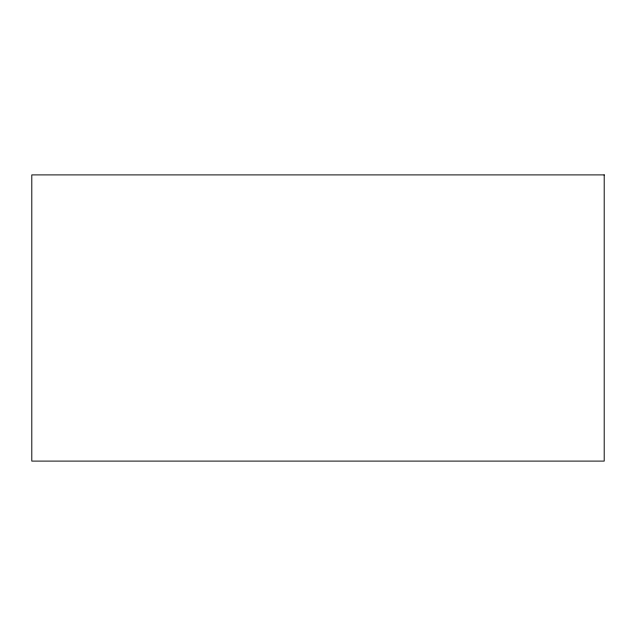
<?xml version="1.0" encoding="UTF-8"?>
<svg xmlns="http://www.w3.org/2000/svg" width="636" height="636" viewBox="0 0 636 636"><rect width="100%" height="100%" fill="white"/><g stroke="black" fill="none" stroke-linecap="round" stroke-linejoin="round"><path stroke-width="0.95" d="M604.2 174.9L31.8 174.9L31.8 461.1L604.2 461.1L604.2 174.9"/></g></svg>
